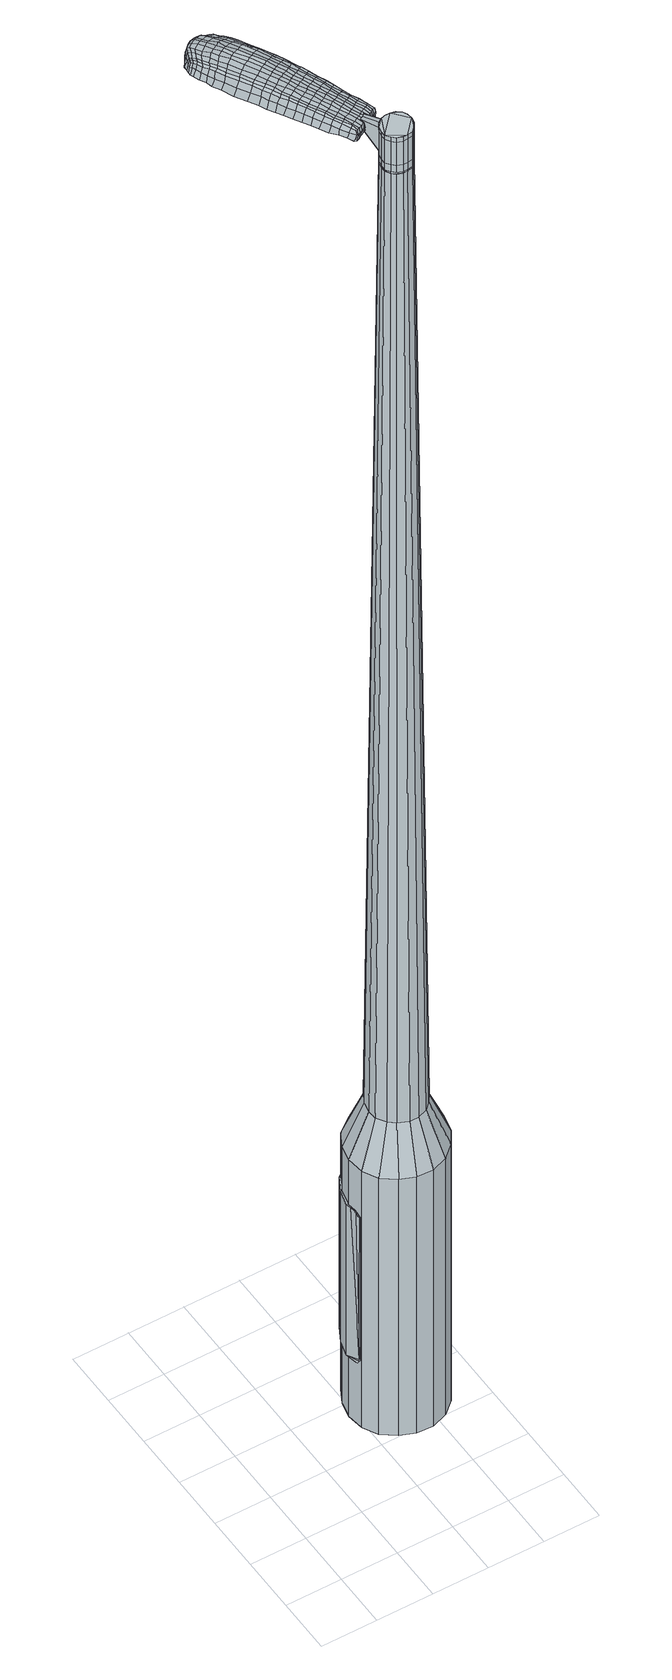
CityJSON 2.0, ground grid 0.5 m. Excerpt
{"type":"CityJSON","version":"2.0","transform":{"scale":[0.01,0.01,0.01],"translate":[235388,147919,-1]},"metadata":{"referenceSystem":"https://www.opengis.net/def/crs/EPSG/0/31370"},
"CityObjects":{
"object1":{"type":"GenericCityObject","attributes":{"cluster":313,"mean_distance_to_centroid":0.197,"new_centroid_x":235389.4,"new_centroid_y":147920.36,"mean_distance_to_camera":7.4,"H1":8.72,"H2":8.6,"Z_final":112,"cluster2":-1,"proj_x":235395.26,"proj_y":147917.08,"id_line":52496,"bearing_l":29.24,"distance":6.72,"orientation":"left","G_obj":119.24},"geometry":[{"type":"MultiSurface","lod":"2","boundaries":[[[0,1,2,3]],[[1,4,5,2]],[[4,6,7,5]],[[6,8,9,7]],[[8,10,11,9]],[[10,12,13,11]],[[12,14,15,13]],[[14,16,17,15]],[[16,18,19,17]],[[18,20,21,19]],[[20,22,23,21]],[[22,24,25,23]],[[24,26,27,25]],[[26,28,29,27]],[[28,30,31,29]],[[30,32,33,31]],[[32,34,35,33]],[[34,0,3,35]],[[36,37,38,39]],[[38,40,41,42]],[[41,43,42]],[[42,44,45,46]],[[45,47,46]],[[46,48,49,50]],[[49,51,50]],[[42,46,50,38]],[[50,52,39,38]],[[53,36,39]],[[2,5,7,35]],[[7,9,11,15]],[[11,13,15]],[[15,17,19,23]],[[19,21,23]],[[23,25,27,31]],[[27,29,31]],[[15,23,31,7]],[[31,33,35,7]],[[3,2,35]],[[1,0,54,55]],[[0,34,56,54]],[[34,32,57,56]],[[32,30,58,57]],[[30,28,59,58]],[[28,26,60,59]],[[26,24,61,60]],[[24,22,62,61]],[[22,20,63,62]],[[20,18,64,63]],[[18,16,65,64]],[[16,14,66,65]],[[14,12,67,66]],[[12,10,68,67]],[[10,8,69,68]],[[8,6,70,69]],[[6,4,71,70]],[[4,1,55,71]],[[55,54,72,73]],[[54,56,74,72]],[[56,57,75,74]],[[57,58,76,75]],[[58,59,77,76]],[[59,60,78,77]],[[60,61,79,78]],[[61,62,80,79]],[[62,63,81,80]],[[63,64,82,81]],[[64,65,83,82]],[[65,66,84,83]],[[66,67,85,84]],[[67,68,86,85]],[[68,69,87,86]],[[69,70,88,87]],[[70,71,89,88]],[[71,55,73,89]],[[90,91,92,73]],[[74,93,91,90]],[[75,94,93,74]],[[76,95,94,75]],[[96,97,95,76]],[[78,98,97,96]],[[99,100,98,78]],[[101,102,100,99]],[[81,103,102,101]],[[104,105,103,81]],[[106,107,105,104]],[[108,109,107,106]],[[110,111,109,108]],[[112,113,111,110]],[[114,115,113,112]],[[116,117,115,114]],[[89,118,117,116]],[[73,92,118,89]],[[119,120,121,122]],[[123,119,122,124]],[[125,123,124,126]],[[127,125,126,128]],[[129,127,128,130]],[[131,129,130,132]],[[133,131,132,134]],[[135,133,134,136]],[[137,135,136,138]],[[139,137,138,140]],[[141,139,140,142]],[[143,141,142,144]],[[145,143,144,146]],[[147,145,146,148]],[[149,147,148,150]],[[151,149,150,152]],[[72,90,73]],[[72,74,90]],[[77,96,76]],[[77,78,96]],[[79,99,78]],[[79,80,101,99]],[[80,81,101]],[[82,104,81]],[[82,83,106,104]],[[83,84,108,106]],[[84,85,110,108]],[[85,86,112,110]],[[86,87,114,112]],[[87,88,116,114]],[[88,89,116]],[[153,92,91]],[[154,117,118]],[[154,155,115,117]],[[155,156,113,115]],[[156,157,111,113]],[[157,158,109,111]],[[158,159,107,109]],[[159,160,105,107]],[[160,103,105]],[[161,102,103]],[[161,162,100,102]],[[162,98,100]],[[163,97,98]],[[163,95,97]],[[153,91,93]],[[39,52,151,164]],[[92,153,165,152]],[[53,39,164,120]],[[153,93,121,165]],[[36,53,120,119]],[[93,94,122,121]],[[37,36,119,123]],[[94,95,124,122]],[[38,37,123,125]],[[95,163,126,124]],[[40,38,125,127]],[[163,98,128,126]],[[41,40,127,129]],[[98,162,130,128]],[[43,41,129,131]],[[162,161,132,130]],[[42,43,131,133]],[[161,103,134,132]],[[44,42,133,135]],[[103,160,136,134]],[[45,44,135,137]],[[160,159,138,136]],[[47,45,137,139]],[[159,158,140,138]],[[46,47,139,141]],[[158,157,142,140]],[[48,46,141,143]],[[157,156,144,142]],[[49,48,143,145]],[[156,155,146,144]],[[51,49,145,147]],[[155,154,148,146]],[[50,51,147,149]],[[154,118,150,148]],[[52,50,149,151]],[[118,92,152,150]],[[151,152,166,167]],[[152,165,168,166]],[[165,121,169,168]],[[121,120,170,169]],[[120,164,171,170]],[[164,151,167,171]],[[172,173,174,175]],[[176,172,175,177]],[[172,176,178,179]],[[173,172,179,180]],[[181,182,183,184]],[[185,181,184,186]],[[181,185,187,188]],[[182,181,188,189]],[[190,191,192,193]],[[194,190,193,195]],[[190,194,196,197]],[[191,190,197,198]],[[199,200,201,202]],[[203,199,202,204]],[[199,203,205,206]],[[200,199,206,207]],[[208,209,210,211]],[[212,208,211,213]],[[208,212,214,215]],[[209,208,215,216]],[[217,218,219,220]],[[221,217,220,222]],[[217,221,223,224]],[[218,217,224,225]],[[226,227,228,229]],[[218,226,229,219]],[[226,218,225,230]],[[227,226,230,231]],[[232,233,234,235]],[[227,232,235,228]],[[232,227,231,236]],[[233,232,236,237]],[[238,176,177,239]],[[233,238,239,234]],[[238,233,237,240]],[[176,238,240,178]],[[241,242,243,244]],[[245,241,244,246]],[[241,245,247,248]],[[242,241,248,249]],[[250,251,252,253]],[[242,250,253,243]],[[250,242,249,254]],[[251,250,254,255]],[[256,257,258,259]],[[251,256,259,252]],[[256,251,255,260]],[[257,256,260,261]],[[262,263,264,265]],[[257,262,265,258]],[[262,257,261,266]],[[263,262,266,267]],[[268,173,180,269]],[[263,268,269,264]],[[268,263,267,270]],[[173,268,270,174]],[[271,272,273,274]],[[275,271,274,276]],[[271,275,277,278]],[[272,271,278,279]],[[280,281,282,283]],[[272,280,283,273]],[[280,272,279,284]],[[281,280,284,285]],[[286,287,288,289]],[[281,286,289,282]],[[286,281,285,290]],[[287,286,290,291]],[[292,185,186,293]],[[287,292,293,288]],[[292,287,291,294]],[[185,292,294,187]],[[295,296,297,298]],[[299,295,298,300]],[[295,299,301,302]],[[296,295,302,303]],[[304,305,306,307]],[[296,304,307,297]],[[304,296,303,308]],[[305,304,308,309]],[[310,311,312,313]],[[305,310,313,306]],[[310,305,309,314]],[[311,310,314,315]],[[316,317,318,319]],[[311,316,319,312]],[[316,311,315,320]],[[317,316,320,321]],[[322,182,189,323]],[[317,322,323,318]],[[322,317,321,324]],[[182,322,324,183]],[[325,211,210,326]],[[327,325,326,328]],[[325,327,329,330]],[[211,325,330,213]],[[331,327,328,332]],[[333,331,332,334]],[[331,333,335,336]],[[327,331,336,329]],[[337,333,334,338]],[[339,337,338,340]],[[337,339,341,342]],[[333,337,342,335]],[[343,339,340,344]],[[345,343,344,346]],[[343,345,347,348]],[[339,343,348,341]],[[349,345,346,350]],[[200,349,350,201]],[[349,200,207,351]],[[345,349,351,347]],[[352,353,198,197]],[[354,352,197,196]],[[352,354,355,356]],[[353,352,356,357]],[[358,359,357,356]],[[360,358,356,355]],[[358,360,361,362]],[[359,358,362,363]],[[364,365,363,362]],[[366,364,362,361]],[[364,366,367,368]],[[365,364,368,369]],[[370,371,369,368]],[[372,370,368,367]],[[370,372,205,203]],[[371,370,203,204]],[[373,374,375,376]],[[275,373,376,277]],[[373,275,276,377]],[[374,373,377,378]],[[379,194,195,380]],[[374,379,380,375]],[[379,374,378,381]],[[194,379,381,196]],[[382,383,384,385]],[[221,382,385,223]],[[382,221,222,386]],[[383,382,386,387]],[[388,389,390,391]],[[383,388,391,384]],[[388,383,387,392]],[[389,388,392,393]],[[394,191,198,395]],[[389,394,395,390]],[[394,389,393,396]],[[191,394,396,192]],[[397,398,399,400]],[[179,397,400,180]],[[397,179,178,401]],[[398,397,401,402]],[[403,404,405,406]],[[398,403,406,399]],[[403,398,402,407]],[[404,403,407,408]],[[409,202,201,410]],[[404,409,410,405]],[[409,404,408,411]],[[202,409,411,204]],[[412,413,414,415]],[[184,412,415,186]],[[412,184,183,416]],[[413,412,416,417]],[[418,206,205,419]],[[413,418,419,414]],[[418,413,417,420]],[[206,418,420,207]],[[421,422,423,424]],[[299,421,424,301]],[[421,299,300,425]],[[422,421,425,426]],[[427,212,213,428]],[[422,427,428,423]],[[427,422,426,429]],[[212,427,429,214]],[[430,431,432,433]],[[245,430,433,247]],[[430,245,246,434]],[[431,430,434,435]],[[436,437,438,439]],[[431,436,439,432]],[[436,431,435,440]],[[437,436,440,441]],[[442,209,216,443]],[[437,442,443,438]],[[442,437,441,444]],[[209,442,444,210]],[[445,446,435,434]],[[244,445,434,246]],[[445,244,243,447]],[[446,445,447,448]],[[449,450,441,440]],[[446,449,440,435]],[[449,446,448,451]],[[450,449,451,452]],[[453,326,210,444]],[[450,453,444,441]],[[453,450,452,454]],[[326,453,454,328]],[[455,456,457,458]],[[302,455,458,303]],[[455,302,301,424]],[[456,455,424,423]],[[459,330,329,460]],[[456,459,460,457]],[[459,456,423,428]],[[330,459,428,213]],[[461,462,448,447]],[[253,461,447,243]],[[461,253,252,463]],[[462,461,463,464]],[[465,466,452,451]],[[462,465,451,448]],[[465,462,464,467]],[[466,465,467,468]],[[469,332,328,454]],[[466,469,454,452]],[[469,466,468,470]],[[332,469,470,334]],[[471,472,473,474]],[[308,471,474,309]],[[471,308,303,458]],[[472,471,458,457]],[[475,336,335,476]],[[472,475,476,473]],[[475,472,457,460]],[[336,475,460,329]],[[477,478,464,463]],[[259,477,463,252]],[[477,259,258,479]],[[478,477,479,480]],[[481,482,468,467]],[[478,481,467,464]],[[481,478,480,483]],[[482,481,483,484]],[[485,338,334,470]],[[482,485,470,468]],[[485,482,484,486]],[[338,485,486,340]],[[487,488,489,490]],[[314,487,490,315]],[[487,314,309,474]],[[488,487,474,473]],[[491,342,341,492]],[[488,491,492,489]],[[491,488,473,476]],[[342,491,476,335]],[[493,494,480,479]],[[265,493,479,258]],[[493,265,264,495]],[[494,493,495,496]],[[497,498,484,483]],[[494,497,483,480]],[[497,494,496,499]],[[498,497,499,500]],[[501,344,340,486]],[[498,501,486,484]],[[501,498,500,502]],[[344,501,502,346]],[[503,504,505,506]],[[320,503,506,321]],[[503,320,315,490]],[[504,503,490,489]],[[507,348,347,508]],[[504,507,508,505]],[[507,504,489,492]],[[348,507,492,341]],[[509,510,496,495]],[[269,509,495,264]],[[509,269,180,400]],[[510,509,400,399]],[[511,512,500,499]],[[510,511,499,496]],[[511,510,399,406]],[[512,511,406,405]],[[513,350,346,502]],[[512,513,502,500]],[[513,512,405,410]],[[350,513,410,201]],[[514,515,417,416]],[[324,514,416,183]],[[514,324,321,506]],[[515,514,506,505]],[[516,351,207,420]],[[515,516,420,417]],[[516,515,505,508]],[[351,516,508,347]],[[517,518,378,377]],[[274,517,377,276]],[[517,274,273,519]],[[518,517,519,520]],[[521,354,196,381]],[[518,521,381,378]],[[521,518,520,522]],[[354,521,522,355]],[[523,524,525,526]],[[224,523,526,225]],[[523,224,223,385]],[[524,523,385,384]],[[527,528,529,530]],[[524,527,530,525]],[[527,524,384,391]],[[528,527,391,390]],[[531,353,357,532]],[[528,531,532,529]],[[531,528,390,395]],[[353,531,395,198]],[[533,534,520,519]],[[283,533,519,273]],[[533,283,282,535]],[[534,533,535,536]],[[537,360,355,522]],[[534,537,522,520]],[[537,534,536,538]],[[360,537,538,361]],[[539,540,541,542]],[[230,539,542,231]],[[539,230,225,526]],[[540,539,526,525]],[[543,544,545,546]],[[540,543,546,541]],[[543,540,525,530]],[[544,543,530,529]],[[547,359,363,548]],[[544,547,548,545]],[[547,544,529,532]],[[359,547,532,357]],[[549,550,536,535]],[[289,549,535,282]],[[549,289,288,551]],[[550,549,551,552]],[[553,366,361,538]],[[550,553,538,536]],[[553,550,552,554]],[[366,553,554,367]],[[555,556,557,558]],[[236,555,558,237]],[[555,236,231,542]],[[556,555,542,541]],[[559,560,561,562]],[[556,559,562,557]],[[559,556,541,546]],[[560,559,546,545]],[[563,365,369,564]],[[560,563,564,561]],[[563,560,545,548]],[[365,563,548,363]],[[565,566,552,551]],[[293,565,551,288]],[[565,293,186,415]],[[566,565,415,414]],[[567,372,367,554]],[[566,567,554,552]],[[567,566,414,419]],[[372,567,419,205]],[[568,569,402,401]],[[240,568,401,178]],[[568,240,237,558]],[[569,568,558,557]],[[570,571,408,407]],[[569,570,407,402]],[[570,569,557,562]],[[571,570,562,561]],[[572,371,204,411]],[[571,572,411,408]],[[572,571,561,564]],[[371,572,564,369]],[[573,574,575,576]],[[576,575,577,578]],[[579,577,575,580]],[[580,575,574,581]],[[582,583,584,585]],[[585,584,586,587]],[[588,586,584,589]],[[589,584,583,590]],[[591,592,593,594]],[[594,593,595,596]],[[597,595,593,598]],[[598,593,592,599]],[[600,601,602,603]],[[603,602,604,605]],[[606,604,602,607]],[[607,602,601,608]],[[609,610,611,612]],[[612,611,613,614]],[[615,613,611,616]],[[616,611,610,617]],[[618,619,620,621]],[[621,620,622,623]],[[624,622,620,625]],[[625,620,619,626]],[[627,628,629,630]],[[630,629,619,618]],[[626,619,629,631]],[[631,629,628,632]],[[633,634,635,636]],[[636,635,628,627]],[[632,628,635,637]],[[637,635,634,638]],[[578,577,639,640]],[[640,639,634,633]],[[638,634,639,641]],[[641,639,577,579]],[[642,643,644,645]],[[645,644,646,647]],[[648,646,644,649]],[[649,644,643,650]],[[651,652,653,654]],[[654,653,643,642]],[[650,643,653,655]],[[655,653,652,656]],[[657,658,659,660]],[[660,659,652,651]],[[656,652,659,661]],[[661,659,658,662]],[[663,664,665,666]],[[666,665,658,657]],[[662,658,665,667]],[[667,665,664,668]],[[581,574,669,670]],[[670,669,664,663]],[[668,664,669,671]],[[671,669,574,573]],[[672,673,674,675]],[[675,674,676,677]],[[678,676,674,679]],[[679,674,673,680]],[[681,682,683,684]],[[684,683,673,672]],[[680,673,683,685]],[[685,683,682,686]],[[687,688,689,690]],[[690,689,682,681]],[[686,682,689,691]],[[691,689,688,692]],[[587,586,693,694]],[[694,693,688,687]],[[692,688,693,695]],[[695,693,586,588]],[[696,697,698,699]],[[699,698,700,701]],[[702,700,698,703]],[[703,698,697,704]],[[705,706,707,708]],[[708,707,697,696]],[[704,697,707,709]],[[709,707,706,710]],[[711,712,713,714]],[[714,713,706,705]],[[710,706,713,715]],[[715,713,712,716]],[[717,718,719,720]],[[720,719,712,711]],[[716,712,719,721]],[[721,719,718,722]],[[590,583,723,724]],[[724,723,718,717]],[[722,718,723,725]],[[725,723,583,582]],[[609,612,726,727]],[[727,726,728,729]],[[730,728,726,731]],[[731,726,612,614]],[[729,728,732,733]],[[733,732,734,735]],[[736,734,732,737]],[[737,732,728,730]],[[735,734,738,739]],[[739,738,740,741]],[[742,740,738,743]],[[743,738,734,736]],[[741,740,744,745]],[[745,744,746,747]],[[748,746,744,749]],[[749,744,740,742]],[[747,746,750,751]],[[751,750,601,600]],[[608,601,750,752]],[[752,750,746,748]],[[599,753,754,598]],[[598,754,755,597]],[[756,755,754,757]],[[757,754,753,758]],[[758,759,760,757]],[[757,760,761,756]],[[762,761,760,763]],[[763,760,759,764]],[[764,765,766,763]],[[763,766,767,762]],[[768,767,766,769]],[[769,766,765,770]],[[770,771,772,769]],[[769,772,773,768]],[[606,773,772,604]],[[604,772,771,605]],[[774,775,776,777]],[[777,776,676,678]],[[677,676,776,778]],[[778,776,775,779]],[[596,595,780,781]],[[781,780,775,774]],[[779,775,780,782]],[[782,780,595,597]],[[783,784,785,786]],[[786,785,622,624]],[[623,622,785,787]],[[787,785,784,788]],[[789,790,791,792]],[[792,791,784,783]],[[788,784,791,793]],[[793,791,790,794]],[[599,592,795,796]],[[796,795,790,789]],[[794,790,795,797]],[[797,795,592,591]],[[798,799,800,801]],[[801,800,580,581]],[[579,580,800,802]],[[802,800,799,803]],[[804,805,806,807]],[[807,806,799,798]],[[803,799,806,808]],[[808,806,805,809]],[[600,603,810,811]],[[811,810,805,804]],[[809,805,810,812]],[[812,810,603,605]],[[813,814,815,816]],[[816,815,585,587]],[[582,585,815,817]],[[817,815,814,818]],[[606,607,819,820]],[[820,819,814,813]],[[818,814,819,821]],[[821,819,607,608]],[[822,823,700,824]],[[824,700,702]],[[701,700,825]],[[825,700,823,826]],[[614,613,827,828]],[[828,827,823,822]],[[826,823,827,829]],[[829,827,613,615]],[[830,831,832]],[[832,831,646,648]],[[647,646,831,833]],[[833,831,830,834]],[[835,836,837,838]],[[838,837,830,832]],[[834,830,837,839]],[[839,837,836,840]],[[617,610,841,842]],[[842,841,836,835]],[[840,836,841,843]],[[843,841,610,609]],[[834,844,845,833]],[[833,845,645,647]],[[642,645,845,846]],[[846,845,844,847]],[[840,848,849,839]],[[839,849,844,834]],[[847,844,849,850]],[[850,849,848,851]],[[609,727,852,843]],[[843,852,848,840]],[[851,848,852,853]],[[853,852,727,729]],[[854,855,856,857]],[[857,856,703,704]],[[702,703,856,824]],[[824,856,855,822]],[[730,731,858,859]],[[859,858,855,854]],[[822,855,858,828]],[[828,858,731,614]],[[847,860,846]],[[846,860,654,642]],[[651,654,860,861]],[[861,860,862]],[[851,863,864,850]],[[850,864,860,847]],[[862,860,864,865]],[[865,864,863,866]],[[729,733,867,853]],[[853,867,863,851]],[[866,863,867,868]],[[868,867,733,735]],[[869,870,871,872]],[[872,871,709,710]],[[704,709,871,857]],[[857,871,870,854]],[[736,737,873,874]],[[874,873,870,869]],[[854,870,873,859]],[[859,873,737,730]],[[862,875,876,861]],[[861,876,660,651]],[[657,660,876,877]],[[877,876,875,878]],[[866,879,880,865]],[[865,880,875,862]],[[878,875,880,881]],[[881,880,879,882]],[[735,739,883,868]],[[868,883,879,866]],[[882,879,883,884]],[[884,883,739,741]],[[885,886,887,888]],[[888,887,715,716]],[[710,715,887,872]],[[872,887,886,869]],[[742,743,889,890]],[[890,889,886,885]],[[869,886,889,874]],[[874,889,743,736]],[[878,891,892,877]],[[877,892,666,657]],[[663,666,892,893]],[[893,892,891,894]],[[882,895,896,881]],[[881,896,891,878]],[[894,891,896,897]],[[897,896,895,898]],[[741,745,899,884]],[[884,899,895,882]],[[898,895,899,900]],[[900,899,745,747]],[[901,902,903,904]],[[904,903,721,722]],[[716,721,903,888]],[[888,903,902,885]],[[748,749,905,906]],[[906,905,902,901]],[[885,902,905,890]],[[890,905,749,742]],[[894,907,908,893]],[[893,908,670,663]],[[581,670,908,801]],[[801,908,907,798]],[[898,909,910,897]],[[897,910,907,894]],[[798,907,910,807]],[[807,910,909,804]],[[747,751,911,900]],[[900,911,909,898]],[[804,909,911,811]],[[811,911,751,600]],[[818,912,913,817]],[[817,913,725,582]],[[722,725,913,904]],[[904,913,912,901]],[[608,752,914,821]],[[821,914,912,818]],[[901,912,914,906]],[[906,914,752,748]],[[779,915,916,778]],[[778,916,675,677]],[[672,675,916,917]],[[917,916,915,918]],[[597,755,919,782]],[[782,919,915,779]],[[918,915,919,920]],[[920,919,755,756]],[[921,922,923,924]],[[924,923,625,626]],[[624,625,923,786]],[[786,923,922,783]],[[925,926,927,928]],[[928,927,922,921]],[[783,922,927,792]],[[792,927,926,789]],[[758,753,929,930]],[[930,929,926,925]],[[789,926,929,796]],[[796,929,753,599]],[[918,931,932,917]],[[917,932,684,672]],[[681,684,932,933]],[[933,932,931,934]],[[756,761,935,920]],[[920,935,931,918]],[[934,931,935,936]],[[936,935,761,762]],[[937,938,939,940]],[[940,939,631,632]],[[626,631,939,924]],[[924,939,938,921]],[[941,942,943,944]],[[944,943,938,937]],[[921,938,943,928]],[[928,943,942,925]],[[764,759,945,946]],[[946,945,942,941]],[[925,942,945,930]],[[930,945,759,758]],[[934,947,948,933]],[[933,948,690,681]],[[687,690,948,949]],[[949,948,947,950]],[[762,767,951,936]],[[936,951,947,934]],[[950,947,951,952]],[[952,951,767,768]],[[953,954,955,956]],[[956,955,637,638]],[[632,637,955,940]],[[940,955,954,937]],[[957,958,959,960]],[[960,959,954,953]],[[937,954,959,944]],[[944,959,958,941]],[[770,765,961,962]],[[962,961,958,957]],[[941,958,961,946]],[[946,961,765,764]],[[950,963,964,949]],[[949,964,694,687]],[[587,694,964,816]],[[816,964,963,813]],[[768,773,965,952]],[[952,965,963,950]],[[813,963,965,820]],[[820,965,773,606]],[[803,966,967,802]],[[802,967,641,579]],[[638,641,967,956]],[[956,967,966,953]],[[809,968,969,808]],[[808,969,966,803]],[[953,966,969,960]],[[960,969,968,957]],[[605,771,970,812]],[[812,970,968,809]],[[957,968,970,962]],[[962,970,771,770]],[[573,576,175,174]],[[576,578,177,175]],[[588,589,188,187]],[[589,590,189,188]],[[591,594,193,192]],[[594,596,195,193]],[[615,616,215,214]],[[616,617,216,215]],[[618,621,220,219]],[[621,623,222,220]],[[627,630,229,228]],[[630,618,219,229]],[[633,636,235,234]],[[636,627,228,235]],[[578,640,239,177]],[[640,633,234,239]],[[648,649,248,247]],[[649,650,249,248]],[[650,655,254,249]],[[655,656,255,254]],[[656,661,260,255]],[[661,662,261,260]],[[662,667,266,261]],[[667,668,267,266]],[[668,671,270,267]],[[671,573,174,270]],[[678,679,278,277]],[[679,680,279,278]],[[680,685,284,279]],[[685,686,285,284]],[[686,691,290,285]],[[691,692,291,290]],[[692,695,294,291]],[[695,588,187,294]],[[696,699,298,297]],[[699,701,300,298]],[[705,708,307,306]],[[708,696,297,307]],[[711,714,313,312]],[[714,705,306,313]],[[717,720,319,318]],[[720,711,312,319]],[[590,724,323,189]],[[724,717,318,323]],[[774,777,376,375]],[[777,678,277,376]],[[596,781,380,195]],[[781,774,375,380]],[[623,787,386,222]],[[787,788,387,386]],[[788,793,392,387]],[[793,794,393,392]],[[794,797,396,393]],[[797,591,192,396]],[[701,825,425,300]],[[825,826,426,425]],[[826,829,429,426]],[[829,615,214,429]],[[832,433,432]],[[832,648,247,433]],[[835,838,439,438]],[[838,832,432,439]],[[617,842,443,216]],[[842,835,438,443]],[[971,972,973,974]],[[975,976,974,973]],[[977,978,979,980]],[[981,982,983,984]],[[972,985,986,973]],[[987,975,973,986]],[[988,977,980,989]],[[990,991,982,981]],[[985,992,993,986]],[[993,994,987,986]],[[995,988,989,996]],[[997,991,990,998]],[[992,999,1000,993]],[[1000,1001,994,993]],[[1002,995,996,1003]],[[1004,997,998,1005]],[[1006,1007,1008,1009]],[[1010,1011,1007,1006]],[[1010,1012,1013,1011]],[[1012,1014,1015,1013]],[[1016,1017,1018,1019]],[[1020,1021,1017,1016]],[[1022,1023,1021,1020]],[[1024,1025,1023,1022]],[[1019,1008,1007,1016]],[[1016,1007,1011,1020]],[[1011,1013,1022,1020]],[[1013,1015,1024,1022]],[[980,979,976,975]],[[989,980,975,987]],[[994,996,989,987]],[[1001,1003,996,994]],[[981,984,978,977]],[[990,981,977,988]],[[998,990,988,995]],[[1005,998,995,1002]],[[982,1006,1009,983]],[[991,1010,1006,982]],[[1012,1010,991,997]],[[1014,1012,997,1004]],[[1026,1027,1028,1029]],[[1028,1030,1031,1032]],[[1028,1032,1033,1034]],[[1028,1034,1029]],[[1035,1026,1029,1036]],[[1037,1036,1029,1038]],[[1039,1038,1029]],[[1040,1028,1027,1041]],[[1042,1040,1041,1043]],[[1044,1042,1043,1045]],[[1046,1044,1045,1047]],[[1048,1046,1047,1049]],[[1049,1050,1051,1052]],[[1049,1052,1053,1054]],[[1049,1054,1055,1056]],[[1055,1057,1058,1059]],[[1055,1059,1060,1061]],[[1055,1061,1056]],[[1049,1056,1048]],[[1062,1063,1027,1026]],[[1064,1065,1030,1028]],[[1066,1067,1039,1029]],[[1063,1068,1041,1027]],[[1069,1064,1028,1040]],[[1068,1070,1043,1041]],[[1071,1069,1040,1042]],[[1070,1072,1045,1043]],[[1073,1071,1042,1044]],[[1072,1074,1047,1045]],[[1075,1073,1044,1046]],[[1074,1076,1049,1047]],[[1077,1075,1046,1048]],[[1076,1078,1050,1049]],[[1079,1080,1057,1055]],[[1081,1077,1048,1056]],[[1051,1050,1078,1082]],[[1052,1051,1082,1083]],[[1053,1052,1083,1084]],[[1054,1053,1084,1085]],[[1055,1054,1085,1079]],[[1086,1062,1026,1035]],[[1087,1086,1035,1036]],[[1088,1087,1036,1037]],[[1089,1088,1037,1038]],[[1067,1089,1038,1039]],[[1031,1030,1065,1090]],[[1058,1057,1080,1091]],[[1032,1031,1090,1092]],[[1033,1032,1092,1093]],[[1034,1033,1093,1094]],[[1029,1034,1094,1066]],[[1059,1058,1091,1095]],[[1060,1059,1095,1096]],[[1061,1060,1096,1097]],[[1056,1061,1097,1081]]]}]}
},
"vertices":[
[117,174,384],[130,179,384],[130,179,96],[117,174,96],[145,179,384],[145,179,96],[159,174,384],[159,174,96],[170,164,384],[170,164,96],[177,151,384],[177,151,96],[180,137,384],[180,137,96],[177,122,384],[177,122,96],[169,110,384],[169,110,96],[158,100,384],[158,100,96],[144,95,384],[144,95,96],[129,96,384],[129,96,96],[116,101,384],[116,101,96],[104,110,384],[104,110,96],[97,123,384],[97,123,96],[95,138,384],[95,138,96],[98,152,384],[98,152,96],[105,165,384],[105,165,96],[125,142,1524],[124,137,1524],[124,133,1524],[131,149,1524],[127,129,1524],[130,126,1524],[139,124,1524],[135,124,1524],[144,125,1524],[147,128,1524],[151,137,1524],[150,132,1524],[150,142,1524],[148,146,1524],[140,150,1524],[144,149,1524],[135,150,1524],[127,146,1524],[125,159,429],[133,162,429],[118,154,429],[114,146,429],[112,137,429],[113,129,429],[118,121,429],[124,116,429],[133,112,429],[141,112,429],[150,115,429],[156,121,429],[161,128,429],[162,137,429],[161,145,429],[157,153,429],[150,159,429],[142,162,429],[131,149,1483],[135,150,1483],[127,146,1483],[125,142,1483],[124,137,1483],[124,133,1483],[127,129,1483],[130,126,1483],[135,124,1483],[139,124,1483],[144,125,1483],[147,128,1483],[150,132,1483],[151,137,1483],[150,142,1483],[148,146,1483],[144,149,1483],[140,150,1483],[131,148,1483],[131,148,1485],[135,150,1485],[127,146,1485],[125,142,1485],[124,137,1485],[125,133,1483],[125,133,1485],[127,129,1485],[131,126,1483],[131,126,1485],[135,125,1483],[135,125,1485],[139,124,1485],[143,126,1483],[143,126,1485],[147,129,1483],[147,129,1485],[149,133,1483],[149,133,1485],[150,137,1483],[150,137,1485],[149,141,1483],[149,141,1485],[147,145,1483],[147,145,1485],[144,148,1483],[144,148,1485],[140,150,1485],[125,142,1519],[127,146,1519],[127,146,1493],[125,142,1493],[124,137,1519],[124,137,1493],[124,133,1519],[124,133,1493],[127,129,1519],[127,129,1493],[130,126,1519],[130,126,1493],[135,124,1519],[135,124,1493],[139,124,1519],[139,124,1493],[144,125,1519],[144,125,1493],[147,128,1519],[147,128,1493],[150,132,1519],[150,132,1493],[151,137,1519],[151,137,1493],[150,142,1519],[150,142,1493],[148,146,1519],[148,146,1493],[144,149,1519],[144,149,1493],[140,150,1519],[140,150,1493],[135,150,1519],[135,150,1493],[131,149,1485],[144,149,1485],[148,146,1485],[150,142,1485],[151,137,1485],[150,132,1485],[147,128,1485],[144,125,1485],[135,124,1485],[130,126,1485],[124,133,1485],[131,149,1519],[131,149,1493],[124,167,1513],[124,167,1518],[122,165,1513],[119,164,1513],[119,164,1518],[122,165,1518],[102,239,1519],[106,233,1518],[106,235,1509],[103,241,1510],[98,247,1519],[99,249,1510],[98,245,1526],[102,238,1525],[105,231,1525],[69,221,1519],[72,215,1518],[74,215,1525],[70,221,1525],[64,228,1519],[66,228,1526],[62,229,1510],[67,221,1510],[70,215,1509],[48,293,1519],[51,295,1519],[51,296,1513],[48,294,1513],[45,290,1519],[45,291,1513],[46,289,1524],[49,292,1524],[52,294,1524],[84,229,1530],[88,222,1529],[91,224,1529],[87,230,1530],[80,237,1531],[83,238,1531],[77,235,1530],[81,227,1530],[85,221,1529],[124,158,1512],[126,160,1512],[126,161,1517],[123,159,1517],[121,157,1512],[121,158,1517],[121,158,1506],[123,159,1506],[126,161,1506],[72,290,1519],[74,288,1519],[75,289,1512],[73,292,1512],[71,292,1518],[71,294,1512],[70,291,1522],[71,290,1523],[73,287,1524],[77,284,1519],[80,279,1519],[81,281,1512],[78,285,1512],[76,283,1524],[79,278,1525],[83,274,1519],[87,267,1519],[88,269,1511],[84,276,1511],[82,273,1526],[86,266,1526],[93,257,1519],[94,259,1510],[92,256,1526],[135,173,1513],[131,180,1513],[131,179,1518],[134,172,1517],[137,168,1512],[136,168,1516],[137,169,1506],[135,174,1507],[132,181,1507],[128,187,1514],[125,193,1515],[124,192,1520],[127,185,1519],[129,188,1507],[126,195,1507],[122,200,1515],[118,207,1516],[118,205,1522],[121,199,1521],[122,202,1508],[119,209,1508],[115,213,1517],[112,220,1517],[111,218,1524],[114,212,1523],[116,215,1508],[113,222,1509],[109,227,1518],[108,225,1524],[110,228,1509],[41,274,1519],[42,271,1519],[43,271,1524],[42,274,1523],[40,276,1518],[41,276,1522],[39,276,1512],[39,274,1512],[40,271,1512],[44,266,1519],[46,261,1519],[48,261,1525],[45,266,1524],[42,266,1512],[45,261,1512],[49,255,1519],[53,248,1519],[54,248,1526],[50,256,1526],[47,256,1511],[51,249,1511],[58,238,1519],[60,238,1526],[56,239,1510],[108,158,1513],[104,165,1513],[103,165,1507],[107,159,1507],[112,154,1512],[110,154,1506],[112,155,1516],[110,158,1517],[106,165,1518],[100,171,1514],[96,177,1515],[94,178,1507],[98,171,1507],[102,171,1519],[98,177,1520],[92,184,1515],[88,190,1516],[86,190,1508],[90,184,1508],[94,184,1521],[90,190,1522],[84,196,1517],[80,202,1517],[78,203,1509],[82,197,1508],[86,196,1523],[82,202,1524],[76,209,1518],[74,209,1509],[78,208,1524],[121,164,1519],[123,165,1519],[117,171,1520],[119,172,1520],[115,169,1520],[118,163,1519],[113,177,1522],[116,178,1522],[110,184,1523],[112,185,1523],[107,182,1523],[111,176,1521],[106,190,1524],[109,192,1524],[103,197,1525],[105,198,1525],[100,195,1525],[103,189,1524],[99,203,1526],[101,205,1526],[95,209,1527],[98,211,1527],[92,208,1527],[96,201,1526],[92,216,1528],[94,217,1528],[89,214,1528],[50,289,1527],[54,291,1527],[47,287,1526],[49,283,1527],[53,285,1528],[56,287,1528],[56,280,1529],[59,282,1529],[52,277,1528],[56,271,1530],[59,273,1530],[63,275,1530],[63,267,1531],[66,269,1531],[59,265,1530],[64,257,1531],[67,259,1531],[70,261,1531],[74,248,1531],[77,250,1531],[70,246,1531],[40,278,1518],[41,281,1519],[39,282,1513],[39,279,1513],[41,278,1523],[42,280,1523],[43,286,1519],[42,286,1513],[44,285,1524],[69,294,1518],[66,295,1518],[66,293,1523],[69,292,1523],[69,295,1513],[66,296,1513],[63,296,1519],[59,296,1519],[59,295,1524],[63,294,1523],[63,297,1513],[59,297,1513],[55,296,1519],[56,295,1524],[55,297,1513],[100,237,1528],[99,236,1528],[102,230,1528],[103,230,1527],[96,245,1528],[94,244,1529],[96,235,1529],[93,233,1530],[97,227,1529],[99,228,1528],[92,243,1529],[89,241,1530],[90,232,1530],[94,225,1529],[86,240,1531],[72,221,1528],[74,222,1529],[69,230,1529],[67,229,1528],[76,215,1527],[78,216,1528],[77,225,1529],[73,232,1530],[81,218,1528],[113,153,1512],[115,154,1512],[115,155,1517],[113,154,1517],[112,153,1506],[114,154,1506],[118,155,1512],[118,156,1517],[117,156,1506],[137,166,1512],[135,165,1512],[136,166,1506],[137,167,1506],[136,166,1517],[134,166,1517],[133,164,1512],[131,162,1512],[131,163,1506],[133,165,1506],[132,164,1517],[130,163,1517],[129,161,1512],[128,162,1506],[128,162,1517],[133,171,1519],[132,170,1519],[130,178,1520],[128,177,1520],[130,169,1519],[128,168,1519],[126,176,1520],[124,175,1520],[125,167,1519],[122,173,1520],[111,159,1519],[112,160,1519],[109,166,1520],[107,165,1520],[115,161,1519],[111,168,1520],[126,184,1521],[125,184,1521],[123,191,1522],[122,190,1522],[123,182,1521],[121,181,1521],[119,189,1522],[117,188,1523],[118,180,1522],[115,186,1523],[103,171,1521],[105,172,1521],[101,179,1522],[99,178,1522],[108,174,1521],[104,180,1522],[120,198,1523],[118,197,1523],[117,204,1524],[115,203,1524],[116,196,1523],[114,194,1524],[113,202,1525],[110,201,1525],[111,193,1524],[108,199,1525],[95,184,1523],[97,185,1523],[93,191,1524],[91,190,1524],[100,187,1524],[96,193,1525],[113,211,1525],[112,210,1525],[110,218,1526],[108,217,1526],[109,209,1526],[107,207,1526],[106,215,1527],[103,214,1527],[104,206,1526],[101,212,1527],[87,197,1525],[89,198,1525],[85,204,1526],[83,203,1526],[92,199,1526],[89,206,1527],[107,224,1527],[105,223,1527],[103,222,1527],[100,220,1528],[97,219,1528],[79,209,1527],[81,210,1527],[85,212,1528],[42,276,1525],[43,278,1525],[44,272,1526],[45,275,1526],[45,282,1526],[47,279,1527],[70,290,1525],[67,291,1525],[70,288,1526],[72,287,1525],[64,292,1525],[61,293,1526],[63,289,1527],[66,289,1526],[57,292,1526],[59,288,1527],[46,268,1526],[47,270,1527],[49,262,1527],[50,264,1528],[49,274,1528],[53,268,1529],[75,283,1526],[72,283,1527],[76,278,1528],[78,278,1527],[69,284,1527],[66,284,1528],[69,278,1529],[73,278,1528],[62,283,1528],[66,277,1530],[52,256,1528],[53,258,1529],[55,249,1528],[57,251,1529],[56,261,1529],[60,254,1530],[81,272,1528],[79,272,1528],[83,265,1529],[85,265,1528],[76,272,1529],[73,271,1530],[77,264,1530],[80,265,1530],[69,270,1530],[74,262,1531],[61,239,1529],[63,241,1529],[66,243,1530],[91,255,1528],[89,255,1529],[86,254,1530],[83,253,1530],[80,251,1531],[105,234,1509],[104,232,1518],[101,238,1518],[101,240,1509],[97,246,1519],[97,248,1510],[96,245,1525],[100,237,1525],[103,231,1525],[76,216,1525],[74,216,1518],[70,222,1518],[72,222,1525],[66,229,1519],[68,229,1525],[64,230,1510],[68,222,1509],[72,216,1509],[52,294,1513],[52,293,1519],[49,291,1519],[49,292,1513],[47,289,1519],[46,290,1513],[48,288,1524],[50,290,1524],[53,292,1524],[91,224,1528],[88,223,1528],[84,229,1529],[87,231,1529],[80,237,1529],[83,239,1529],[77,235,1529],[81,227,1529],[85,221,1528],[125,162,1516],[125,162,1512],[123,160,1512],[123,161,1516],[120,159,1512],[120,160,1516],[120,160,1506],[122,161,1506],[125,162,1506],[73,288,1512],[73,286,1519],[71,289,1518],[72,290,1512],[69,291,1518],[70,292,1512],[69,290,1522],[70,288,1523],[72,286,1523],[79,280,1512],[79,278,1519],[75,283,1519],[76,284,1512],[75,282,1524],[78,277,1525],[86,268,1511],[86,266,1519],[82,273,1519],[82,275,1511],[81,272,1525],[85,265,1526],[91,256,1519],[92,258,1510],[90,255,1526],[129,178,1518],[130,179,1513],[133,172,1513],[132,171,1517],[135,168,1512],[134,168,1515],[135,169,1506],[133,174,1506],[130,180,1507],[122,191,1520],[123,193,1514],[126,186,1514],[126,185,1519],[127,187,1507],[124,194,1507],[116,205,1522],[117,206,1516],[120,199,1515],[119,198,1521],[121,201,1508],[117,208,1508],[109,218,1523],[110,219,1517],[113,213,1516],[113,211,1522],[114,214,1508],[111,221,1508],[107,226,1517],[106,224,1524],[108,228,1509],[45,271,1523],[44,271,1519],[43,274,1518],[44,274,1523],[42,276,1518],[43,276,1522],[41,276,1512],[41,274,1512],[42,271,1512],[50,262,1525],[48,262,1519],[46,267,1519],[47,267,1524],[44,267,1512],[46,262,1512],[56,249,1526],[54,249,1519],[51,256,1519],[52,256,1525],[49,257,1511],[53,250,1511],[60,239,1519],[62,239,1526],[58,240,1510],[104,166,1507],[106,166,1513],[110,160,1513],[108,160,1506],[113,155,1512],[111,156,1506],[113,156,1515],[111,160,1517],[107,166,1518],[96,179,1507],[98,178,1514],[102,172,1514],[100,172,1507],[103,172,1519],[99,178,1520],[88,191,1508],[90,191,1516],[94,185,1515],[92,185,1508],[95,185,1521],[91,191,1522],[80,204,1508],[82,204,1517],[86,197,1516],[84,198,1508],[87,197,1522],[83,203,1523],[78,210,1517],[76,210,1509],[80,210,1524],[120,165,1518],[123,166,1518],[117,171,1519],[119,172,1519],[114,170,1519],[118,164,1518],[113,178,1520],[116,179,1520],[110,184,1521],[112,186,1521],[107,183,1521],[111,176,1520],[106,191,1523],[108,192,1523],[102,197,1524],[105,199,1524],[100,196,1524],[103,189,1523],[99,204,1525],[101,205,1525],[95,210,1526],[98,211,1526],[92,208,1526],[96,202,1525],[91,216,1527],[94,218,1527],[89,215,1527],[54,290,1526],[51,288,1526],[49,286,1525],[50,282,1526],[53,285,1526],[56,286,1526],[59,281,1528],[56,279,1528],[53,277,1527],[57,271,1528],[60,273,1529],[63,275,1529],[66,268,1530],[63,267,1530],[60,265,1529],[64,257,1530],[67,259,1530],[70,261,1530],[77,250,1530],[74,248,1530],[71,246,1530],[41,281,1513],[43,281,1518],[42,278,1518],[41,278,1512],[43,277,1523],[44,280,1523],[44,285,1519],[43,285,1513],[45,284,1523],[66,291,1523],[66,293,1518],[68,292,1518],[68,290,1523],[69,293,1512],[66,294,1512],[59,293,1523],[59,294,1519],[62,294,1519],[63,292,1523],[63,295,1513],[59,295,1513],[55,294,1519],[56,293,1524],[55,295,1513],[101,230,1527],[98,236,1527],[99,236,1527],[102,230,1526],[95,244,1527],[94,244,1528],[96,227,1528],[93,233,1528],[95,235,1528],[99,228,1527],[91,243,1528],[88,241,1529],[90,232,1529],[93,226,1528],[86,240,1529],[70,230,1528],[74,223,1527],[73,222,1527],[69,229,1527],[77,216,1526],[78,217,1527],[78,225,1528],[73,233,1528],[81,219,1527],[114,157,1516],[114,156,1512],[113,156,1516],[112,155,1506],[113,156,1506],[117,157,1512],[117,158,1516],[116,158,1506],[134,167,1512],[135,167,1512],[135,168,1506],[134,167,1516],[133,167,1516],[130,165,1506],[130,164,1512],[132,166,1512],[132,167,1506],[131,166,1516],[129,165,1516],[128,163,1512],[127,164,1506],[127,164,1516],[131,171,1518],[132,171,1518],[129,178,1519],[128,177,1519],[127,169,1518],[129,170,1518],[126,176,1519],[124,175,1519],[125,168,1518],[121,174,1519],[108,167,1519],[112,160,1518],[111,160,1518],[107,166,1519],[115,162,1518],[111,168,1519],[125,184,1520],[122,191,1521],[121,191,1521],[120,182,1520],[122,183,1520],[119,189,1521],[117,188,1521],[118,180,1520],[114,187,1521],[101,179,1521],[105,173,1520],[104,172,1520],[100,179,1521],[107,175,1520],[104,181,1521],[118,197,1522],[119,198,1522],[115,204,1523],[114,204,1523],[113,195,1522],[116,196,1522],[112,203,1523],[110,201,1524],[111,193,1523],[107,200,1524],[93,192,1523],[97,186,1522],[96,185,1522],[92,191,1523],[100,187,1522],[96,194,1523],[111,210,1524],[112,211,1524],[109,217,1525],[108,217,1525],[106,208,1525],[109,209,1524],[105,216,1525],[103,214,1526],[104,206,1525],[100,213,1526],[85,205,1525],[89,198,1524],[88,198,1524],[84,204,1525],[92,200,1524],[89,206,1525],[104,223,1526],[105,224,1526],[99,221,1527],[102,222,1526],[97,219,1527],[82,211,1526],[80,210,1526],[85,213,1526],[45,278,1524],[44,276,1524],[45,272,1525],[46,275,1525],[46,282,1525],[48,278,1525],[69,287,1525],[67,290,1524],[69,289,1524],[71,286,1525],[63,288,1526],[61,291,1525],[64,291,1524],[66,288,1525],[57,291,1525],[59,287,1526],[48,270,1526],[48,268,1526],[50,262,1526],[51,264,1527],[50,273,1526],[53,267,1527],[75,277,1527],[72,282,1526],[74,282,1526],[77,277,1526],[69,277,1528],[66,283,1527],[69,283,1526],[72,277,1527],[62,282,1527],[66,276,1528],[54,259,1527],[53,257,1527],[57,250,1527],[58,251,1528],[57,262,1528],[61,254,1529],[82,265,1528],[78,272,1527],[80,272,1527],[84,265,1527],[77,263,1529],[72,271,1529],[76,271,1528],[80,264,1528],[69,270,1529],[74,262,1530],[64,241,1528],[63,240,1528],[67,243,1529],[88,254,1528],[89,254,1528],[83,252,1529],[86,253,1529],[80,251,1530],[136,168,1508],[130,165,1508],[115,194,1509],[122,198,1509],[105,213,1510],[112,217,1510],[86,248,1512],[94,253,1512],[103,237,1511],[95,232,1511],[77,264,1513],[70,275,1514],[78,280,1514],[85,268,1513],[124,162,1508],[108,190,1509],[97,209,1510],[78,244,1512],[87,228,1511],[69,259,1513],[63,271,1514],[118,159,1508],[101,186,1509],[90,205,1510],[70,239,1512],[79,223,1511],[55,267,1514],[61,255,1513],[112,155,1508],[94,182,1509],[82,201,1510],[62,234,1512],[71,219,1511],[47,262,1514],[53,250,1513],[63,287,1514],[60,290,1514],[66,294,1514],[71,291,1514],[56,283,1514],[54,287,1514],[49,279,1514],[48,283,1514],[41,275,1514],[41,280,1514],[55,293,1515],[51,294,1515],[52,295,1515],[59,295,1515],[51,291,1515],[50,294,1515],[48,289,1515],[49,293,1515],[44,287,1515],[48,293,1515],[94,135,334],[93,139,334],[93,139,165],[96,125,171],[94,135,165],[95,131,165],[95,128,166],[95,126,167],[96,125,169],[95,131,334],[95,128,333],[95,126,332],[96,125,331],[96,125,328],[97,153,165],[97,153,334],[104,166,165],[104,166,334],[116,175,165],[116,175,334],[130,180,165],[130,180,334],[145,180,165],[145,180,334],[149,179,334],[153,178,334],[155,177,333],[157,176,332],[158,176,331],[159,175,328],[149,179,165],[159,175,171],[158,176,169],[157,176,167],[155,177,166],[153,178,165],[97,135,334],[96,139,334],[96,139,165],[97,135,165],[98,125,171],[98,125,328],[99,152,334],[99,152,165],[106,164,334],[106,164,165],[117,173,334],[117,173,165],[131,178,334],[131,178,165],[144,178,334],[144,178,165],[148,176,334],[158,173,328],[158,173,171],[148,176,165],[152,175,334],[154,174,333],[156,173,332],[157,173,331],[98,131,334],[98,129,333],[98,127,332],[98,125,331],[98,131,165],[157,173,169],[98,129,166],[98,127,167],[98,125,169],[156,173,167],[154,174,166],[152,175,165]
]}
